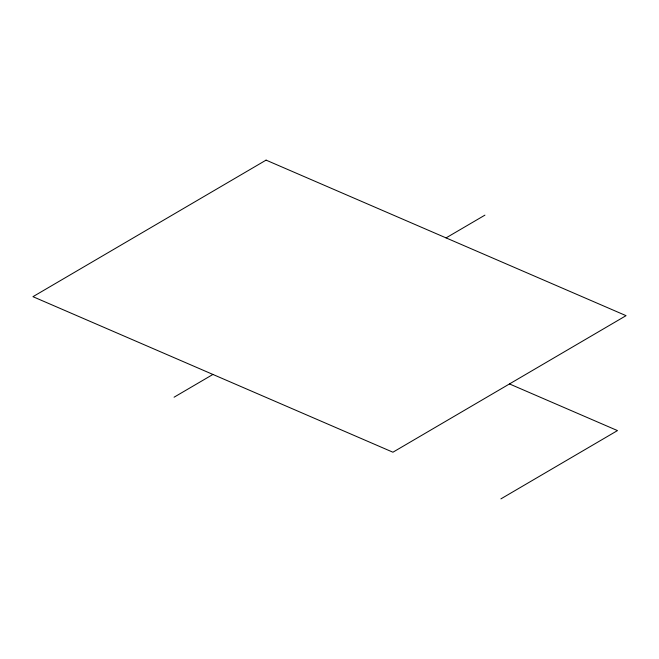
<?xml version="1.0" encoding="UTF-8"?>
<svg xmlns="http://www.w3.org/2000/svg" width="659" height="659" viewBox="0 0 659 659"><rect width="100%" height="100%" fill="white"/><g stroke="black" fill="none" stroke-linecap="round" stroke-linejoin="round"><path stroke-width="0.99" d="M174.075 397.204L212.931 374.444M446.069 237.891L484.925 215.139M500.906 498.871L617.475 430.591L509.481 383.933M266.079 160.129L32.95 296.682L392.921 452.214L626.05 315.661L266.079 160.129"/></g></svg>
